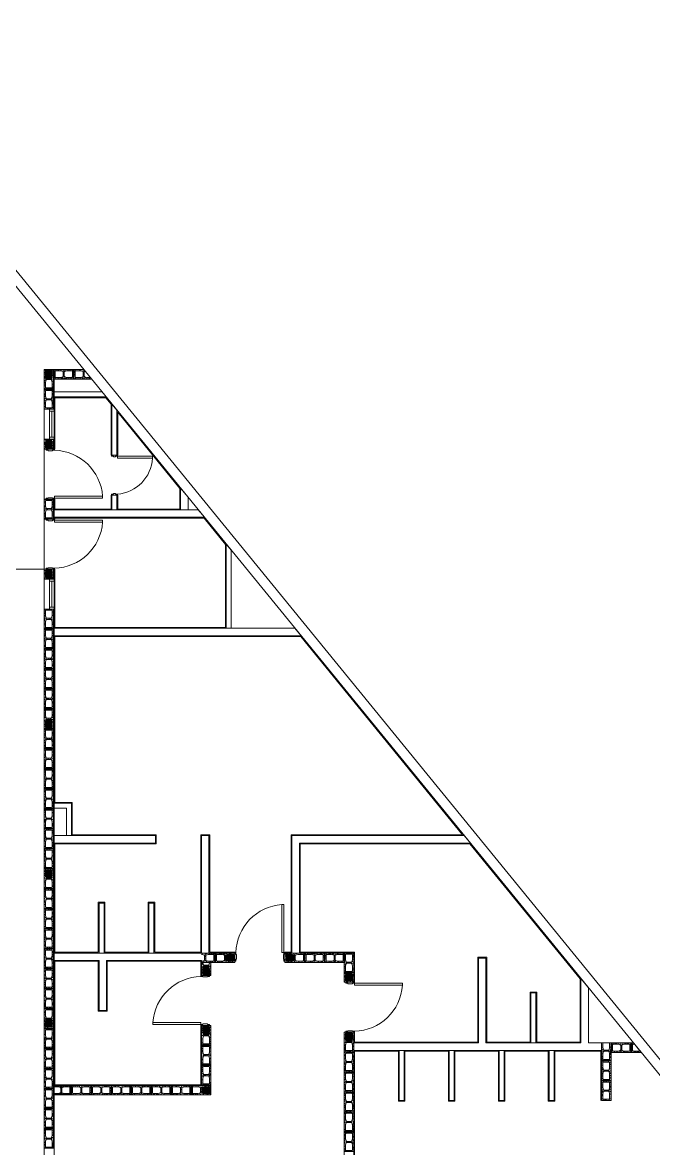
# Model space of a CAD drawing. Header units: millimetres. Extents: x 64 to 283, y 16 to 153.
# Drawn here: x 257.97 to 270.6, y 120.6 to 143.14 of the extents above; entities that cross this region are included whole.
import ezdxf

# ---------------------------------------------------------------- set-up
doc = ezdxf.new("R2010")
doc.units = ezdxf.units.MM
doc.linetypes.add('CONTIN', pattern=[0])
for name, color, linetype, lineweight in [('__VIGA_DE_FUNDACION', 3, 'CONTIN', 0), ('A-CARPINTERIAS', 252, 'Continuous', 0), ('HATCH_1', 253, 'Continuous', 0), ('MAMP_BLOQUE_HORMIGON_BLOQU', 67, 'Continuous', 0), ('MAMP_CERAMICA_VISTA', 60, 'Continuous', 0), ('MURO', 3, 'Continuous', 0), ('MURO_VISTA', 252, 'Continuous', 0), ('MUROS', 3, 'Continuous', 0)]:
    doc.layers.add(name, color=color, linetype=linetype, lineweight=lineweight)

# ---------------------------------------------------------------- blocks, each defined once
blk = doc.blocks.new('A$C2D8E3321')
at = {"layer": 'MAMP_BLOQUE_HORMIGON_BLOQU', "linetype": 'Continuous'}
h = blk.add_hatch(dxfattribs=at)
h.set_pattern_fill('AR-CONC', color=253, scale=0.2, style=0)
h.set_pattern_definition([(50, (-279883.144, 27804.65), (36.4369338, -3.187817), [3.81, -41.91]), (355, (-279883.144, 27804.65), (-7.0486843, 38.211369), [3.048, -33.528117]), (100.451445, (-279880.108, 27804.384), (29.3882494, 35.0235504), [3.238002, -35.618049]), (46.1842, (-279883.144, 27814.81), (54.215808, -8.4084656), [5.715, -62.865]), (96.635558, (-279878.626, 27814.11), (47.480827, 49.485225), [4.857005, -53.427122]), (351.184151, (-279883.144, 27814.81), (47.480827, 49.485225), [4.571993, -50.291946]), (21, (-279878.064, 27812.27), (30.3228783, -20.4530396), [3.81, -41.91]), (326, (-279878.064, 27812.27), (12.3604057, 36.837593), [3.048, -33.528]), (71.451445, (-279875.537, 27810.566), (42.683284, 16.3845538), [3.238002, -35.6179875]), (37.5, (-279883.144, 27804.65), (0.61772065, 16.9110078), [0, -33.1216, 0, -34.036, 0, -33.655]), (7.5, (-279883.144, 27804.65), (13.3639325, 20.036115), [0, -19.4056, 0, -32.3596, 0, -12.827]), (327.5, (-279894.472, 27804.65), (27.11811903, -1.1457488), [0, -12.7, 0, -39.624, 0, -52.578]), (317.5, (-279899.552, 27804.65), (29.6258363, 5.0852982), [0, -16.51, 0, -26.3144, 0, -37.338])])
h.paths.add_polyline_path([(0, 190), (0, 0), (390, 0), (390, 190)])
h.paths.add_polyline_path([(214, 150), (256, 163), (356, 163, -0.414214), (368, 151), (368, 39, -0.414214), (356, 27), (256, 27), (214, 39, -0.315202), (206, 51), (206, 139, -0.315202)], flags=16)
h.paths.add_polyline_path([(184, 139), (184, 51, -0.315202), (176, 39), (134, 27), (34, 27, -0.414214), (22, 39), (22, 151, -0.414214), (34, 163), (134, 163), (176, 150, -0.315202)], flags=16)
for p, q in [((390, 190), (0, 190)), ((0, 190), (0, 0)), ((22, 151), (22, 39)), ((34, 163), (134, 163)), ((34, 27), (134, 27)), ((176, 150), (134, 163)), ((176, 39), (134, 27)), ((184, 139), (184, 51)), ((206, 139), (206, 51)), ((214, 150), (256, 163)), ((214, 39), (256, 27)), ((356, 163), (256, 163)), ((356, 27), (256, 27)), ((368, 151), (368, 39)), ((390, 190), (390, 0)), ((390, 0), (0, 0))]:
    blk.add_line(p, q)
for centre, start, end in [((34, 151), 90, 180), ((34, 39), 180, 270), ((172, 139), 0, 69.9797), ((172, 51), 290.0203, 0), ((218, 139), 110.0203, 180), ((218, 51), 180, 249.9797), ((356, 151), 0, 90), ((356, 39), 270, 0)]:
    blk.add_arc(centre, 12, start, end)
blk = doc.blocks.new('VANO_1_00')
at = {"layer": 'A-CARPINTERIAS', "color": 2, "elevation": 1.747012}
for points in [[(1047898.651086, 654655.944493), (1047858.651086, 654655.944493), (1047858.651086, 655616.467644), (1047898.651086, 655616.467644), (1047898.651086, 654655.944493)], [(1046918.649457, 654645.942824), (1046918.649457, 654655.942824), (1046938.649457, 654655.942824), (1046938.649457, 654615.942824), (1046948.649457, 654615.942824), (1046948.65, 654525.93421), (1046938.65, 654525.93421), (1046938.65, 654485.934209), (1046918.65, 654485.934209), (1046918.65, 654495.934209)], [(1047918.650543, 654645.944493), (1047918.650543, 654655.944493), (1047898.650543, 654655.944493), (1047898.650543, 654615.944493), (1047888.650543, 654615.944493), (1047888.65, 654525.935879), (1047898.65, 654525.935879), (1047898.65, 654485.935879), (1047918.65, 654485.935879), (1047918.65, 654495.935879)]]:
    blk.add_lwpolyline(points, dxfattribs=at)
at = {"layer": 'A-CARPINTERIAS'}
blk.add_arc((1047924.782823, 654632.269475, 1.747012), 986.417479, 93.844126, 178.624808, dxfattribs=at)

msp = doc.modelspace()

# ---------------------------------------------------------------- hatches: boundary and pattern name
at = {"layer": 'HATCH_1', "linetype": 'Continuous'}
h = msp.add_hatch(dxfattribs=at)
h.set_pattern_fill('LINE', color=40, scale=0.1, angle=225)
h.set_pattern_definition([(225, (270.647615, 57.729152), (0.0088388348, -0.0088388348), [])])
h.paths.add_polyline_path([(258.453, 136.013, -0.346235), (258.441, 136.023), (258.429, 136.063), (258.429, 136.163, -0.414214), (258.441, 136.175), (258.553, 136.175, -0.414214), (258.565, 136.163), (258.565, 136.063), (258.552, 136.021, -0.315202), (258.541, 136.013)])
h = msp.add_hatch(dxfattribs=at)
h.set_pattern_fill('LINE', color=40, scale=0.1, angle=45)
h.set_pattern_definition([(45, (246.347207, 213.06843), (-0.0088388348, 0.0088388348), [])])
h.paths.add_polyline_path([(258.542, 134.784, -0.346235), (258.553, 134.775), (258.566, 134.734), (258.566, 134.634, -0.414214), (258.554, 134.622), (258.442, 134.622, -0.414214), (258.43, 134.634), (258.43, 134.734), (258.443, 134.776, -0.315202), (258.454, 134.784)])
h = msp.add_hatch(dxfattribs=at)
h.set_pattern_fill('LINE', color=40, scale=0.1, angle=45)
h.set_pattern_definition([(45, (246.347205, 210.47094), (-0.0088388348, 0.0088388348), [])])
h.paths.add_polyline_path([(258.542, 132.187, -0.346235), (258.553, 132.177), (258.566, 132.137), (258.566, 132.037, -0.414214), (258.554, 132.025), (258.442, 132.025, -0.414214), (258.43, 132.037), (258.43, 132.137), (258.443, 132.179, -0.315202), (258.454, 132.187)])
h = msp.add_hatch(dxfattribs=at)
h.set_pattern_fill('LINE', color=40, scale=0.1, angle=225)
h.set_pattern_definition([(225, (270.647571, 50.929242), (0.0088388348, -0.0088388348), [])])
h.paths.add_polyline_path([(258.453, 129.192, 0.346235), (258.441, 129.182), (258.429, 129.142), (258.429, 129.042, 0.414214), (258.441, 129.03), (258.553, 129.03, 0.414214), (258.565, 129.042), (258.565, 129.142), (258.552, 129.184, 0.315202), (258.541, 129.192)])
h = msp.add_hatch(dxfattribs=at)
h.set_pattern_fill('LINE', color=40, scale=0.1, angle=225)
h.set_pattern_definition([(225, (270.647615, 47.729242), (0.0088388348, -0.0088388348), [])])
h.paths.add_polyline_path([(258.453, 126.014, -0.346235), (258.441, 126.023), (258.429, 126.064), (258.429, 126.164, -0.414214), (258.441, 126.176), (258.553, 126.176, -0.414214), (258.565, 126.164), (258.565, 126.064), (258.552, 126.021, -0.315202), (258.541, 126.014)])
h = msp.add_hatch(dxfattribs=at)
h.set_pattern_fill('LINE', color=40, scale=0.1, angle=315)
h.set_pattern_definition([(315, (340.299052, 136.572449), (0.0088388348, 0.0088388348), [])])
h.paths.add_polyline_path([(262.037, 124.378, 0.346235), (262.046, 124.366), (262.087, 124.354), (262.187, 124.354, 0.414214), (262.199, 124.366), (262.199, 124.478, 0.414214), (262.187, 124.49), (262.087, 124.49), (262.045, 124.477, 0.315202), (262.037, 124.466)])
h = msp.add_hatch(dxfattribs=at)
h.set_pattern_fill('LINE', color=40, scale=0.1, angle=315)
h.set_pattern_definition([(315, (341.691852, 136.571101), (0.0088388348, 0.0088388348), [])])
h.paths.add_polyline_path([(263.408, 124.377, -0.346235), (263.398, 124.365), (263.358, 124.353), (263.258, 124.353, -0.414214), (263.246, 124.365), (263.246, 124.477, -0.414214), (263.258, 124.489), (263.358, 124.489), (263.4, 124.476, -0.315202), (263.408, 124.465)])
h = msp.add_hatch(dxfattribs=at)
h.set_pattern_fill('LINE', color=40, scale=0.1, angle=45)
h.set_pattern_definition([(45, (249.497268, 202.534196), (-0.0088388348, 0.0088388348), [])])
h.paths.add_polyline_path([(261.692, 124.25, -0.346235), (261.703, 124.241), (261.716, 124.2), (261.716, 124.1, -0.414214), (261.704, 124.088), (261.592, 124.088, -0.414214), (261.58, 124.1), (261.58, 124.2), (261.593, 124.242, -0.315202), (261.604, 124.25)])
h = msp.add_hatch(dxfattribs=at)
h.set_pattern_fill('LINE', color=40, scale=0.1, angle=45)
h.set_pattern_definition([(45, (252.355564, 202.404231), (-0.0088388348, 0.0088388348), [])])
h.paths.add_polyline_path([(264.55, 124.12, -0.346235), (264.562, 124.111), (264.574, 124.07), (264.574, 123.97, -0.414214), (264.562, 123.958), (264.45, 123.958, -0.414214), (264.438, 123.97), (264.438, 124.07), (264.451, 124.112, -0.315202), (264.462, 124.12)])
h = msp.add_hatch(dxfattribs=at)
h.set_pattern_fill('LINE', color=40, scale=0.1, angle=225)
h.set_pattern_definition([(225, (270.647571, 44.929242), (0.0088388348, -0.0088388348), [])])
h.paths.add_polyline_path([(258.453, 123.192, 0.346235), (258.441, 123.182), (258.429, 123.142), (258.429, 123.042, 0.414214), (258.441, 123.03), (258.553, 123.03, 0.414214), (258.565, 123.042), (258.565, 123.142), (258.552, 123.184, 0.315202), (258.541, 123.192)])
h = msp.add_hatch(dxfattribs=at)
h.set_pattern_fill('LINE', color=40, scale=0.1, angle=225)
h.set_pattern_definition([(225, (273.79901, 44.597503), (0.0088388348, -0.0088388348), [])])
h.paths.add_polyline_path([(261.604, 122.882, -0.346235), (261.593, 122.891), (261.58, 122.932), (261.58, 123.032, -0.414214), (261.592, 123.044), (261.704, 123.044, -0.414214), (261.716, 123.032), (261.716, 122.932), (261.704, 122.89, -0.315202), (261.692, 122.882)])
h = msp.add_hatch(dxfattribs=at)
h.set_pattern_fill('LINE', color=40, scale=0.1, angle=45)
h.set_pattern_definition([(45, (252.355564, 202.408814), (-0.0088388348, 0.0088388348), [])])
h.paths.add_polyline_path([(264.55, 122.746, 0.346235), (264.562, 122.756), (264.574, 122.796), (264.574, 122.896, 0.414214), (264.562, 122.908), (264.45, 122.908, 0.414214), (264.438, 122.896), (264.438, 122.796), (264.451, 122.754, 0.315202), (264.462, 122.746)])
h = msp.add_hatch(dxfattribs=at)
h.set_pattern_fill('LINE', color=40, scale=0.1, angle=315)
h.set_pattern_definition([(315, (339.820785, 133.92242), (0.0088388348, 0.0088388348), [])])
h.paths.add_polyline_path([(261.558, 121.728, 0.346235), (261.568, 121.716), (261.608, 121.704), (261.708, 121.704, 0.414214), (261.72, 121.716), (261.72, 121.828, 0.414214), (261.708, 121.84), (261.608, 121.84), (261.566, 121.827, 0.315202), (261.558, 121.816)])
at = {"layer": 'MAMP_BLOQUE_HORMIGON_BLOQU', "linetype": 'Continuous'}
h = msp.add_hatch(dxfattribs=at)
h.set_pattern_fill('AR-CONC', color=253, scale=0.0002, angle=270, style=0)
h.set_pattern_definition([(320, (286.207028, 411.48323), (-0.003187817, -0.0364369338), [0.00381, -0.04191]), (265, (286.20703, 411.48323), (0.038211369, 0.0070486843), [0.003048, -0.033528117]), (10.451445, (286.206763, 411.480193), (0.0350235504, -0.0293882494), [0.003238002, -0.035618049]), (316.1842, (286.21719, 411.48323), (-0.0084084656, -0.054215808), [0.005715, -0.062865]), (6.635558, (286.21649, 411.47871), (0.049485225, -0.047480827), [0.004857005, -0.053427122]), (261.184151, (286.21719, 411.48323), (0.049485225, -0.047480827), [0.004571993, -0.050291946]), (291, (286.214648, 411.47815), (-0.0204530396, -0.0303228783), [0.00381, -0.04191]), (236, (286.21465, 411.47815), (0.036837593, -0.0123604057), [0.003048, -0.033528]), (341.451445, (286.212944, 411.475622), (0.016384554, -0.042683284), [0.003238002, -0.0356179875]), (307.5, (286.207028, 411.483229), (0.0169110078, -0.00061772065), [0, -0.0331216, 0, -0.034036, 0, -0.033655]), (277.5, (286.207028, 411.48323), (0.020036115, -0.0133639325), [0, -0.0194056, 0, -0.0323596, 0, -0.012827]), (237.5, (286.207028, 411.494558), (-0.0011457488, -0.02711811903), [0, -0.0127, 0, -0.039624, 0, -0.052578]), (227.5, (286.207028, 411.499638), (0.0050852982, -0.0296258363), [0, -0.01651, 0, -0.0263144, 0, -0.037338])])
h.paths.add_polyline_path([(258.541, 134.784), (258.453, 134.784, 0.315202), (258.442, 134.776), (258.429, 134.734), (258.429, 134.634, 0.414214), (258.441, 134.622), (258.553, 134.622, 0.414214), (258.565, 134.634), (258.565, 134.734), (258.553, 134.775, 0.346235)], flags=16)
h.paths.add_polyline_path([(258.402, 134.795), (258.592, 134.795), (258.592, 134.6), (258.402, 134.6)])
h = msp.add_hatch(dxfattribs=at)
h.set_pattern_fill('AR-CONC', color=253, scale=0.0002, angle=270, style=0)
h.set_pattern_definition([(320, (286.207026, 408.88574), (-0.003187817, -0.0364369338), [0.00381, -0.04191]), (265, (286.207026, 408.88574), (0.038211369, 0.0070486843), [0.003048, -0.033528117]), (10.451445, (286.20676, 408.882703), (0.0350235504, -0.0293882494), [0.003238002, -0.035618049]), (316.1842, (286.217186, 408.88574), (-0.0084084656, -0.054215808), [0.005715, -0.062865]), (6.635558, (286.216485, 408.88122), (0.049485225, -0.047480827), [0.004857005, -0.053427122]), (261.184151, (286.217186, 408.88574), (0.049485225, -0.047480827), [0.004571993, -0.050291946]), (291, (286.214646, 408.88066), (-0.0204530396, -0.0303228783), [0.00381, -0.04191]), (236, (286.214646, 408.88066), (0.036837593, -0.0123604057), [0.003048, -0.033528]), (341.451445, (286.21294, 408.878133), (0.016384554, -0.042683284), [0.003238002, -0.0356179875]), (307.5, (286.207026, 408.88574), (0.0169110078, -0.00061772065), [0, -0.0331216, 0, -0.034036, 0, -0.033655]), (277.5, (286.207026, 408.88574), (0.020036115, -0.0133639325), [0, -0.0194056, 0, -0.0323596, 0, -0.012827]), (237.5, (286.207026, 408.897068), (-0.0011457488, -0.02711811903), [0, -0.0127, 0, -0.039624, 0, -0.052578]), (227.5, (286.207026, 408.902148), (0.0050852982, -0.0296258363), [0, -0.01651, 0, -0.0263144, 0, -0.037338])])
h.paths.add_polyline_path([(258.541, 132.187), (258.453, 132.187, 0.315202), (258.442, 132.179), (258.429, 132.137), (258.429, 132.037, 0.414214), (258.441, 132.025), (258.553, 132.025, 0.414214), (258.565, 132.037), (258.565, 132.137), (258.553, 132.177, 0.346235)], flags=16)
h.paths.add_polyline_path([(258.402, 132.198), (258.592, 132.198), (258.592, 132.003), (258.402, 132.003)])
h = msp.add_hatch(dxfattribs=at)
h.set_pattern_fill('AR-CONC', color=253, scale=0.0002, angle=360, style=0)
h.set_pattern_definition([(50, (-17.989196, 152.130527), (0.0364369338, -0.003187817), [0.00381, -0.04191]), (355, (-17.989196, 152.130527), (-0.0070486843, 0.038211369), [0.003048, -0.033528117]), (100.451445, (-17.98616, 152.13026), (0.0293882494, 0.0350235504), [0.003238002, -0.035618049]), (46.1842, (-17.989196, 152.140687), (0.054215808, -0.0084084656), [0.005715, -0.062865]), (96.635558, (-17.98468, 152.139986), (0.047480827, 0.049485225), [0.004857005, -0.053427122]), (351.184151, (-17.989196, 152.140687), (0.047480827, 0.049485225), [0.004571993, -0.050291946]), (21, (-17.984116, 152.138147), (0.0303228783, -0.0204530396), [0.00381, -0.04191]), (326, (-17.984116, 152.138147), (0.0123604057, 0.036837593), [0.003048, -0.033528]), (71.451445, (-17.98159, 152.136442), (0.042683284, 0.0163845538), [0.003238002, -0.0356179875]), (37.5, (-17.989196, 152.130527), (0.00061772065, 0.0169110078), [0, -0.0331216, 0, -0.034036, 0, -0.033655]), (7.5, (-17.989196, 152.130527), (0.0133639325, 0.020036115), [0, -0.0194056, 0, -0.0323596, 0, -0.012827]), (327.5, (-18.000525, 152.130527), (0.02711811903, -0.0011457488), [0, -0.0127, 0, -0.039624, 0, -0.052578]), (317.5, (-18.005605, 152.130527), (0.0296258363, 0.0050852982), [0, -0.01651, 0, -0.0263144, 0, -0.037338])])
edge = h.paths.add_edge_path(flags=16)
edge.add_line((261.637, 124.464), (261.637, 124.376))
edge.add_arc((261.649, 124.376), 0.012, 180, 249.9797)
edge.add_line((261.645, 124.365), (261.687, 124.352))
edge.add_line((261.687, 124.352), (261.787, 124.352))
edge.add_arc((261.787, 124.364), 0.012, 270, 360)
edge.add_line((261.799, 124.364), (261.799, 124.476))
edge.add_arc((261.787, 124.476), 0.012, 0, 90)
edge.add_line((261.787, 124.488), (261.687, 124.488))
edge.add_line((261.687, 124.488), (261.645, 124.476))
edge.add_arc((261.649, 124.464), 0.012, 110.0203, 180)
h.paths.add_polyline_path([(261.552, 124.516), (261.552, 124.326), (261.821, 124.326), (261.821, 124.516)])
edge = h.paths.add_edge_path()
edge.add_line((261.552, 124.488), (261.552, 124.36))
edge.add_line((261.552, 124.36), (261.607, 124.365))
edge.add_arc((261.603, 124.376), 0.012, 290.0203, 360)
edge.add_line((261.615, 124.376), (261.615, 124.464))
edge.add_arc((261.603, 124.464), 0.012, 0, 69.9797)
edge.add_line((261.607, 124.476), (261.565, 124.488))
edge.add_line((261.565, 124.488), (261.552, 124.488))
h = msp.add_hatch(dxfattribs=at)
h.set_pattern_fill('AR-CONC', color=253, scale=0.0002, angle=270, style=0)
h.set_pattern_definition([(320, (289.35709, 403.875752), (-0.003187817, -0.0364369338), [0.00381, -0.04191]), (265, (289.35709, 403.87575), (0.038211369, 0.0070486843), [0.003048, -0.033528117]), (10.451445, (289.356823, 403.872715), (0.0350235504, -0.0293882494), [0.003238002, -0.035618049]), (316.1842, (289.36725, 403.87575), (-0.0084084656, -0.054215808), [0.005715, -0.062865]), (6.635558, (289.36655, 403.871234), (0.049485225, -0.047480827), [0.004857005, -0.053427122]), (261.184151, (289.36725, 403.87575), (0.049485225, -0.047480827), [0.004571993, -0.050291946]), (291, (289.36471, 403.870672), (-0.0204530396, -0.0303228783), [0.00381, -0.04191]), (236, (289.36471, 403.87067), (0.036837593, -0.0123604057), [0.003048, -0.033528]), (341.451445, (289.363005, 403.868145), (0.0163845538, -0.042683284), [0.003238002, -0.0356179875]), (307.5, (289.357089, 403.875752), (0.0169110078, -0.00061772065), [0, -0.0331216, 0, -0.034036, 0, -0.033655]), (277.5, (289.35709, 403.875752), (0.020036115, -0.0133639325), [0, -0.0194056, 0, -0.0323596, 0, -0.012827]), (237.5, (289.357089, 403.88708), (-0.0011457488, -0.02711811903), [0, -0.0127, 0, -0.039624, 0, -0.052578]), (227.5, (289.35709, 403.89216), (0.0050852982, -0.0296258363), [0, -0.01651, 0, -0.0263144, 0, -0.037338])])
edge = h.paths.add_edge_path(flags=16)
edge.add_line((261.691, 124.25), (261.603, 124.25))
edge.add_arc((261.603, 124.238), 0.012, 90, 159.9797)
edge.add_line((261.592, 124.242), (261.579, 124.2))
edge.add_line((261.579, 124.2), (261.579, 124.1))
edge.add_arc((261.591, 124.1), 0.012, 180, 270)
edge.add_line((261.591, 124.088), (261.703, 124.088))
edge.add_arc((261.703, 124.1), 0.012, 270, 360)
edge.add_line((261.715, 124.1), (261.715, 124.2))
edge.add_line((261.715, 124.2), (261.702, 124.242))
edge.add_arc((261.691, 124.238), 0.012, 20.0203, 90)
h.paths.add_polyline_path([(261.742, 124.334), (261.552, 124.334), (261.552, 124.066), (261.742, 124.066)])
edge = h.paths.add_edge_path()
edge.add_line((261.715, 124.334), (261.586, 124.334))
edge.add_line((261.586, 124.334), (261.592, 124.28))
edge.add_arc((261.603, 124.284), 0.012, 200.0203, 270)
edge.add_line((261.603, 124.272), (261.691, 124.272))
edge.add_arc((261.691, 124.284), 0.012, 270, 339.9797)
edge.add_line((261.702, 124.28), (261.715, 124.322))
edge.add_line((261.715, 124.322), (261.715, 124.334))
h = msp.add_hatch(dxfattribs=at)
h.set_pattern_fill('AR-CONC', color=253, scale=0.0002, angle=270, style=0)
h.set_pattern_definition([(320, (292.215385, 400.81903), (-0.003187817, -0.0364369338), [0.00381, -0.04191]), (265, (292.215385, 400.81903), (0.038211369, 0.0070486843), [0.003048, -0.033528117]), (10.451445, (292.21512, 400.815994), (0.0350235504, -0.0293882494), [0.003238002, -0.035618049]), (316.1842, (292.225545, 400.81903), (-0.0084084656, -0.054215808), [0.005715, -0.062865]), (6.635558, (292.224844, 400.81451), (0.049485225, -0.047480827), [0.004857005, -0.053427122]), (261.184151, (292.225545, 400.81903), (0.049485225, -0.047480827), [0.004571993, -0.050291946]), (291, (292.223005, 400.81395), (-0.0204530396, -0.0303228783), [0.00381, -0.04191]), (236, (292.223005, 400.81395), (0.036837593, -0.0123604057), [0.003048, -0.033528]), (341.451445, (292.2213, 400.811424), (0.016384554, -0.042683284), [0.003238002, -0.0356179875]), (307.5, (292.215385, 400.81903), (0.0169110078, -0.00061772065), [0, -0.0331216, 0, -0.034036, 0, -0.033655]), (277.5, (292.215385, 400.81903), (0.020036115, -0.0133639325), [0, -0.0194056, 0, -0.0323596, 0, -0.012827]), (237.5, (292.215385, 400.830359), (-0.0011457488, -0.02711811903), [0, -0.0127, 0, -0.039624, 0, -0.052578]), (227.5, (292.215385, 400.83544), (0.0050852982, -0.0296258363), [0, -0.01651, 0, -0.0263144, 0, -0.037338])])
h.paths.add_polyline_path([(264.549, 124.12), (264.461, 124.12, 0.315202), (264.45, 124.112), (264.437, 124.07), (264.437, 123.97, 0.414214), (264.449, 123.958), (264.561, 123.958, 0.414214), (264.573, 123.97), (264.573, 124.07), (264.561, 124.111, 0.346235)], flags=16)
h.paths.add_polyline_path([(264.411, 124.131), (264.601, 124.131), (264.601, 123.936), (264.411, 123.936)])
h = msp.add_hatch(dxfattribs=at)
h.set_pattern_fill('AR-CONC', color=253, scale=0.0002, angle=270, style=0)
h.set_pattern_definition([(320, (297.36539, 402.639038), (-0.003187817, -0.0364369338), [0.00381, -0.04191]), (265, (297.36539, 402.639038), (0.038211369, 0.0070486843), [0.003048, -0.033528117]), (10.451445, (297.365124, 402.636), (0.0350235504, -0.0293882494), [0.003238002, -0.035618049]), (316.1842, (297.37555, 402.639038), (-0.0084084656, -0.054215808), [0.005715, -0.062865]), (6.635558, (297.37485, 402.63452), (0.049485225, -0.047480827), [0.004857005, -0.053427122]), (261.184151, (297.37555, 402.63904), (0.049485225, -0.047480827), [0.004571993, -0.050291946]), (291, (297.37301, 402.633958), (-0.0204530396, -0.0303228783), [0.00381, -0.04191]), (236, (297.37301, 402.633958), (0.036837593, -0.0123604057), [0.003048, -0.033528]), (341.451445, (297.371305, 402.63143), (0.0163845538, -0.042683284), [0.003238002, -0.0356179875]), (307.5, (297.36539, 402.639038), (0.0169110078, -0.00061772065), [0, -0.0331216, 0, -0.034036, 0, -0.033655]), (277.5, (297.36539, 402.639038), (0.020036115, -0.0133639325), [0, -0.0194056, 0, -0.0323596, 0, -0.012827]), (237.5, (297.36539, 402.650366), (-0.0011457488, -0.02711811903), [0, -0.0127, 0, -0.039624, 0, -0.052578]), (227.5, (297.36539, 402.655446), (0.0050852982, -0.0296258363), [0, -0.01651, 0, -0.0263144, 0, -0.037338])])
h.paths.add_polyline_path([(269.711, 122.542), (269.723, 122.5), (269.723, 122.4, -0.414214), (269.711, 122.388), (269.599, 122.388, -0.414214), (269.587, 122.4), (269.587, 122.5), (269.6, 122.542, -0.315202), (269.611, 122.55), (269.699, 122.55, -0.315202)], flags=16)
h.paths.add_polyline_path([(269.751, 122.716), (269.561, 122.716), (269.561, 122.366), (269.751, 122.366)])
edge = h.paths.add_edge_path()
edge.add_line((269.723, 122.716), (269.587, 122.716))
edge.add_line((269.587, 122.716), (269.587, 122.622))
edge.add_line((269.587, 122.622), (269.6, 122.58))
edge.add_arc((269.611, 122.584), 0.012, 200.0203, 270)
edge.add_line((269.611, 122.572), (269.699, 122.572))
edge.add_arc((269.699, 122.584), 0.012, 270, 339.9797)
edge.add_line((269.711, 122.58), (269.723, 122.622))
edge.add_line((269.723, 122.622), (269.723, 122.716))
h = msp.add_hatch(dxfattribs=at)
h.set_pattern_fill('AR-CONC', color=253, scale=0.0002, angle=180, style=0)
h.set_pattern_definition([(230, (550.433885, 94.91127), (-0.0364369338, 0.003187817), [0.00381, -0.04191]), (175, (550.433885, 94.91127), (0.0070486843, -0.038211369), [0.003048, -0.033528117]), (280.451445, (550.43085, 94.911537), (-0.0293882494, -0.0350235504), [0.003238002, -0.035618049]), (226.1842, (550.433885, 94.90111), (-0.054215808, 0.0084084656), [0.005715, -0.062865]), (276.635558, (550.429367, 94.90181), (-0.047480827, -0.049485225), [0.004857005, -0.053427122]), (171.184151, (550.433885, 94.90111), (-0.047480827, -0.049485225), [0.004571993, -0.050291946]), (201, (550.428805, 94.90365), (-0.0303228783, 0.0204530396), [0.00381, -0.04191]), (146, (550.428805, 94.90365), (-0.0123604057, -0.036837593), [0.003048, -0.033528]), (251.451445, (550.426278, 94.905355), (-0.042683284, -0.0163845538), [0.003238002, -0.0356179875]), (217.5, (550.433885, 94.911271), (-0.00061772065, -0.0169110078), [0, -0.0331216, 0, -0.034036, 0, -0.033655]), (187.5, (550.433885, 94.91127), (-0.0133639325, -0.020036115), [0, -0.0194056, 0, -0.0323596, 0, -0.012827]), (147.5, (550.445213, 94.911271), (-0.02711811903, 0.0011457488), [0, -0.0127, 0, -0.039624, 0, -0.052578]), (137.5, (550.450293, 94.91127), (-0.0296258363, -0.0050852982), [0, -0.01651, 0, -0.0263144, 0, -0.037338])])
h.paths.add_polyline_path([(270.356, 122.526), (270.201, 122.716), (270.161, 122.716), (270.161, 122.526)])
edge = h.paths.add_edge_path()
edge.add_line((270.326, 122.563), (270.223, 122.689))
edge.add_line((270.223, 122.689), (270.195, 122.689))
edge.add_arc((270.195, 122.677), 0.012, 90, 180)
edge.add_line((270.183, 122.677), (270.183, 122.565))
edge.add_arc((270.195, 122.565), 0.012, 180, 270)
edge.add_line((270.195, 122.553), (270.295, 122.553))
edge.add_line((270.295, 122.553), (270.326, 122.563))
h = msp.add_hatch(dxfattribs=at)
h.set_pattern_fill('AR-CONC', color=253, scale=0.0002, angle=360, style=0)
h.set_pattern_definition([(50, (-20.867463, 149.4805), (0.0364369338, -0.003187817), [0.00381, -0.04191]), (355, (-20.867463, 149.4805), (-0.0070486843, 0.038211369), [0.003048, -0.033528117]), (100.451445, (-20.864427, 149.480234), (0.0293882494, 0.0350235504), [0.003238002, -0.035618049]), (46.1842, (-20.867463, 149.49066), (0.054215808, -0.0084084656), [0.005715, -0.062865]), (96.635558, (-20.862945, 149.48996), (0.047480827, 0.049485225), [0.004857005, -0.053427122]), (351.184151, (-20.867463, 149.49066), (0.047480827, 0.049485225), [0.004571993, -0.050291946]), (21, (-20.862383, 149.48812), (0.0303228783, -0.0204530396), [0.00381, -0.04191]), (326, (-20.862383, 149.48812), (0.0123604057, 0.036837593), [0.003048, -0.033528]), (71.451445, (-20.859856, 149.486415), (0.042683284, 0.0163845538), [0.003238002, -0.0356179875]), (37.5, (-20.867463, 149.480499), (0.00061772065, 0.0169110078), [0, -0.0331216, 0, -0.034036, 0, -0.033655]), (7.5, (-20.867463, 149.4805), (0.0133639325, 0.020036115), [0, -0.0194056, 0, -0.0323596, 0, -0.012827]), (327.5, (-20.878791, 149.4805), (0.02711811903, -0.0011457488), [0, -0.0127, 0, -0.039624, 0, -0.052578]), (317.5, (-20.883871, 149.4805), (0.0296258363, 0.0050852982), [0, -0.01651, 0, -0.0263144, 0, -0.037338])])
edge = h.paths.add_edge_path(flags=16)
edge.add_line((258.758, 121.814), (258.758, 121.726))
edge.add_arc((258.77, 121.726), 0.012, 180, 249.9797)
edge.add_line((258.766, 121.715), (258.808, 121.702))
edge.add_line((258.808, 121.702), (258.908, 121.702))
edge.add_arc((258.908, 121.714), 0.012, 270, 360)
edge.add_line((258.92, 121.714), (258.92, 121.826))
edge.add_arc((258.908, 121.826), 0.012, 0, 90)
edge.add_line((258.908, 121.838), (258.808, 121.838))
edge.add_line((258.808, 121.838), (258.766, 121.826))
edge.add_arc((258.77, 121.814), 0.012, 110.0203, 180)
edge = h.paths.add_edge_path()
edge.add_line((258.602, 121.838), (258.602, 121.702))
edge.add_line((258.602, 121.702), (258.729, 121.715))
edge.add_arc((258.724, 121.726), 0.012, 290.0203, 360)
edge.add_line((258.736, 121.726), (258.736, 121.814))
edge.add_arc((258.724, 121.814), 0.012, 0, 69.9797)
edge.add_line((258.729, 121.826), (258.686, 121.838))
edge.add_line((258.686, 121.838), (258.602, 121.838))
h.paths.add_polyline_path([(258.602, 121.866), (258.602, 121.838), (258.602, 121.676), (258.942, 121.676), (258.942, 121.866)])
at = {"layer": 'MURO_VISTA', "linetype": 'Continuous'}
h = msp.add_hatch(dxfattribs=at)
h.set_pattern_fill('AR-CONC', color=256, scale=0.0002, angle=360, style=0)
h.set_pattern_definition([(50, (-20.88257, 163.812147), (0.0364369338, -0.003187817), [0.00381, -0.04191]), (355, (-20.88257, 163.812147), (-0.0070486843, 0.038211369), [0.003048, -0.033528117]), (100.451445, (-20.879533, 163.811882), (0.0293882494, 0.0350235504), [0.003238002, -0.035618049]), (46.1842, (-20.88257, 163.822307), (0.054215808, -0.0084084656), [0.005715, -0.062865]), (96.635558, (-20.87805, 163.821607), (0.047480827, 0.049485225), [0.004857005, -0.053427122]), (351.184151, (-20.88257, 163.82231), (0.047480827, 0.049485225), [0.004571993, -0.050291946]), (21, (-20.87749, 163.819767), (0.0303228783, -0.0204530396), [0.00381, -0.04191]), (326, (-20.87749, 163.819767), (0.0123604057, 0.036837593), [0.003048, -0.033528]), (71.451445, (-20.874963, 163.818063), (0.042683284, 0.0163845538), [0.003238002, -0.0356179875]), (37.5, (-20.88257, 163.812147), (0.00061772065, 0.0169110078), [0, -0.0331216, 0, -0.034036, 0, -0.033655]), (7.5, (-20.88257, 163.812147), (0.0133639325, 0.020036115), [0, -0.0194056, 0, -0.0323596, 0, -0.012827]), (327.5, (-20.893898, 163.812147), (0.02711811903, -0.0011457488), [0, -0.0127, 0, -0.039624, 0, -0.052578]), (317.5, (-20.898978, 163.812147), (0.0296258363, 0.0050852982), [0, -0.01651, 0, -0.0263144, 0, -0.037338])])
h.paths.add_polyline_path([(259.185, 136.146), (259.185, 136.058, -0.315202), (259.177, 136.047), (259.135, 136.034), (259.035, 136.034, -0.414214), (259.023, 136.046), (259.023, 136.158, -0.414214), (259.035, 136.17), (259.135, 136.17), (259.177, 136.157, -0.315202)], flags=16)
h.paths.add_polyline_path([(259.349, 136.007), (259.193, 136.197), (259.001, 136.197), (259.001, 136.007)])
edge = h.paths.add_edge_path()
edge.add_line((259.327, 136.034), (259.224, 136.16))
edge.add_line((259.224, 136.16), (259.214, 136.157))
edge.add_arc((259.219, 136.146), 0.012, 110.0203, 180)
edge.add_line((259.207, 136.146), (259.207, 136.058))
edge.add_arc((259.219, 136.058), 0.012, 180, 249.9797)
edge.add_line((259.214, 136.047), (259.257, 136.034))
edge.add_line((259.257, 136.034), (259.327, 136.034))

# ---------------------------------------------------------------- linework, layer by layer
at = {"color": 10}
msp.add_line((258.602, 133.251, 1.066), (258.602, 133.371, 1.066), dxfattribs=at)
at = {"layer": '__VIGA_DE_FUNDACION'}
for p, q in [((282.505, 107.962, 1.064), (253.785, 143.138, 1.064)), ((282.227, 107.986, 1.064), (253.715, 142.908, 1.064))]:
    msp.add_line(p, q, dxfattribs=at)
at = {"layer": 'A-CARPINTERIAS'}
for p, q in [((258.557, 134.838, 1.066), (258.557, 135.358, 1.066)), ((258.602, 134.798, 1.066), (258.602, 135.398, 1.066)), ((258.557, 131.438, 1.066), (258.557, 131.958, 1.066)), ((258.602, 131.398, 1.066), (258.602, 131.998, 1.066))]:
    msp.add_line(p, q, dxfattribs=at)
at = {"layer": 'A-CARPINTERIAS', "elevation": 1.066}
for points in [[(258.602, 135.398), (258.602, 135.358), (258.512, 135.358), (258.512, 135.398)], [(258.602, 135.358), (258.602, 134.838), (258.512, 134.838), (258.512, 135.358)], [(258.602, 134.838), (258.602, 134.798), (258.512, 134.798), (258.512, 134.838)], [(258.602, 131.998), (258.602, 131.958), (258.512, 131.958), (258.512, 131.998)], [(258.602, 131.958), (258.602, 131.438), (258.512, 131.438), (258.512, 131.958)], [(258.602, 131.438), (258.602, 131.398), (258.512, 131.398), (258.512, 131.438)]]:
    msp.add_lwpolyline(points, close=True, dxfattribs=at)
at = {"layer": 'A-CARPINTERIAS', "color": 2, "elevation": 1.066}
for points in [[(259.761, 134.479), (259.751, 134.479), (259.751, 134.459), (259.791, 134.459), (259.791, 134.449), (259.831, 134.449), (259.831, 134.459), (259.871, 134.459), (259.871, 134.479), (259.861, 134.479)], [(259.871, 134.459), (259.871, 134.419), (260.57, 134.419), (260.57, 134.459), (259.871, 134.459)], [(259.761, 133.679), (259.751, 133.679), (259.751, 133.699), (259.791, 133.699), (259.791, 133.709), (259.831, 133.709), (259.831, 133.699), (259.871, 133.699), (259.871, 133.679), (259.861, 133.679)]]:
    msp.add_lwpolyline(points, dxfattribs=at)
at = {"layer": 'A-CARPINTERIAS'}
msp.add_arc((259.813, 134.456, 1.066), 0.759, 274.3942, 357.2454, dxfattribs=at)
at = {"layer": 'MAMP_BLOQUE_HORMIGON_BLOQU'}
for p, q in [((259.193, 136.197, -7.152), (259.001, 136.197, -7.152)), ((259.001, 136.197, -7.152), (259.001, 136.007, -7.152)), ((259.023, 136.158, -7.152), (259.023, 136.046, -7.152)), ((259.035, 136.17, -7.152), (259.135, 136.17, -7.152)), ((259.177, 136.157, -7.152), (259.135, 136.17, -7.152)), ((259.185, 136.146, -7.152), (259.185, 136.058, -7.152)), ((259.207, 136.146, -7.152), (259.207, 136.058, -7.152)), ((259.214, 136.157, -7.152), (259.224, 136.16, -7.152)), ((259.349, 136.007, -7.152), (259.001, 136.007, -7.152)), ((259.035, 136.034, -7.152), (259.135, 136.034, -7.152)), ((259.177, 136.047, -7.152), (259.135, 136.034, -7.152)), ((259.214, 136.047, -7.152), (259.257, 136.034, -7.152)), ((259.327, 136.034, -7.152), (259.257, 136.034, -7.152)), ((258.402, 134.795, 1.066), (258.402, 134.6, 1.066)), ((258.592, 134.795, 1.066), (258.402, 134.795, 1.066)), ((258.402, 134.795, 1.066), (258.402, 134.6, 1.066)), ((258.442, 134.776, 1.066), (258.429, 134.734, 1.066)), ((258.541, 134.784, 1.066), (258.453, 134.784, 1.066)), ((258.552, 134.776, 1.066), (258.565, 134.734, 1.066)), ((258.592, 134.795, 1.066), (258.592, 134.6, 1.066)), ((258.592, 134.6, 1.066), (258.592, 134.795, 1.066)), ((258.592, 134.6, 1.066), (258.402, 134.6, 1.066)), ((258.429, 134.634, 1.066), (258.429, 134.734, 1.066)), ((258.553, 134.622, 1.066), (258.441, 134.622, 1.066)), ((258.565, 134.634, 1.066), (258.565, 134.734, 1.066)), ((258.402, 132.198, 1.066), (258.402, 132.003, 1.066)), ((258.592, 132.198, 1.066), (258.402, 132.198, 1.066)), ((258.402, 132.198, 1.066), (258.402, 132.003, 1.066)), ((258.442, 132.179, 1.066), (258.429, 132.137, 1.066)), ((258.429, 132.037, 1.066), (258.429, 132.137, 1.066)), ((258.541, 132.187, 1.066), (258.453, 132.187, 1.066)), ((258.552, 132.179, 1.066), (258.565, 132.137, 1.066)), ((258.565, 132.037, 1.066), (258.565, 132.137, 1.066)), ((258.592, 132.198, 1.066), (258.592, 132.003, 1.066)), ((258.592, 132.003, 1.066), (258.592, 132.198, 1.066)), ((258.592, 132.003, 1.066), (258.402, 132.003, 1.066)), ((258.553, 132.025, 1.066), (258.441, 132.025, 1.066)), ((261.552, 124.516, 1.066), (261.821, 124.516, 1.066)), ((261.552, 124.488, 1.066), (261.565, 124.488, 1.066)), ((261.607, 124.476, 1.066), (261.565, 124.488, 1.066)), ((261.615, 124.464, 1.066), (261.615, 124.376, 1.066)), ((261.637, 124.464, 1.066), (261.637, 124.376, 1.066)), ((261.645, 124.476, 1.066), (261.687, 124.488, 1.066)), ((261.787, 124.488, 1.066), (261.687, 124.488, 1.066)), ((261.799, 124.476, 1.066), (261.799, 124.364, 1.066)), ((261.821, 124.516, 1.066), (261.821, 124.326, 1.066)), ((261.481, 124.352, 1.066), (261.565, 124.352, 1.066)), ((261.552, 124.334, 1.066), (261.552, 124.066, 1.066)), ((261.552, 124.325, 1.066), (261.821, 124.325, 1.066)), ((261.552, 124.261, 1.066), (261.552, 124.066, 1.066)), ((261.607, 124.365, 1.066), (261.565, 124.352, 1.066)), ((261.592, 124.28, 1.066), (261.579, 124.322, 1.066)), ((261.592, 124.242, 1.066), (261.579, 124.2, 1.066)), ((261.592, 124.242, 1.066), (261.579, 124.2, 1.066)), ((261.579, 124.1, 1.066), (261.579, 124.2, 1.066)), ((261.579, 124.1, 1.066), (261.579, 124.2, 1.066)), ((261.592, 124.28, 1.066), (261.587, 124.296, 1.066)), ((261.607, 124.365, 1.066), (261.591, 124.36, 1.066)), ((261.691, 124.272, 1.066), (261.603, 124.272, 1.066)), ((261.691, 124.25, 1.066), (261.603, 124.25, 1.066)), ((261.626, 124.326, 1.066), (261.821, 124.326, 1.066)), ((261.645, 124.365, 1.066), (261.687, 124.352, 1.066)), ((261.645, 124.365, 1.066), (261.687, 124.352, 1.066)), ((261.787, 124.352, 1.066), (261.687, 124.352, 1.066)), ((261.787, 124.352, 1.066), (261.687, 124.352, 1.066)), ((261.702, 124.28, 1.066), (261.715, 124.322, 1.066)), ((261.702, 124.242, 1.066), (261.715, 124.2, 1.066)), ((261.715, 124.334, 1.066), (261.715, 124.322, 1.066)), ((261.715, 124.1, 1.066), (261.715, 124.2, 1.066)), ((261.742, 124.334, 1.066), (261.742, 124.066, 1.066)), ((261.742, 124.066, 1.066), (261.552, 124.066, 1.066)), ((261.703, 124.088, 1.066), (261.591, 124.088, 1.066)), ((264.411, 124.131, 1.066), (264.411, 123.936, 1.066)), ((264.601, 124.131, 1.066), (264.411, 124.131, 1.066)), ((264.411, 124.131, 1.066), (264.411, 123.936, 1.066)), ((264.601, 123.936, 1.066), (264.411, 123.936, 1.066)), ((264.45, 124.112, 1.066), (264.437, 124.07, 1.066)), ((264.437, 123.97, 1.066), (264.437, 124.07, 1.066)), ((264.561, 123.958, 1.066), (264.449, 123.958, 1.066)), ((264.549, 124.12, 1.066), (264.461, 124.12, 1.066)), ((264.561, 124.112, 1.066), (264.573, 124.07, 1.066)), ((264.573, 123.97, 1.066), (264.573, 124.07, 1.066)), ((264.601, 124.131, 1.066), (264.601, 123.936, 1.066)), ((264.601, 123.936, 1.066), (264.601, 124.131, 1.066)), ((269.561, 122.366, 1.064), (269.561, 122.716, 1.064)), ((269.587, 122.716, 1.064), (269.587, 122.622, 1.064)), ((269.6, 122.58, 1.064), (269.587, 122.622, 1.064)), ((269.711, 122.58, 1.064), (269.723, 122.622, 1.064)), ((269.723, 122.716, 1.064), (269.723, 122.622, 1.064)), ((269.751, 122.366, 1.064), (269.751, 122.716, 1.064)), ((270.161, 122.716, 1.066), (270.201, 122.716, 1.066)), ((270.161, 122.526, 1.066), (270.161, 122.716, 1.066)), ((270.183, 122.565, 1.066), (270.183, 122.677, 1.066)), ((270.195, 122.689, 1.066), (270.223, 122.689, 1.066)), ((269.751, 122.366, 1.064), (269.561, 122.366, 1.064)), ((269.6, 122.542, 1.064), (269.587, 122.5, 1.064)), ((269.587, 122.4, 1.064), (269.587, 122.5, 1.064)), ((269.711, 122.388, 1.064), (269.599, 122.388, 1.064)), ((269.699, 122.572, 1.064), (269.611, 122.572, 1.064)), ((269.699, 122.55, 1.064), (269.611, 122.55, 1.064)), ((269.711, 122.542, 1.064), (269.723, 122.5, 1.064)), ((269.723, 122.4, 1.064), (269.723, 122.5, 1.064)), ((270.161, 122.526, 1.066), (270.356, 122.526, 1.066)), ((270.195, 122.553, 1.066), (270.295, 122.553, 1.066)), ((270.326, 122.563, 1.066), (270.295, 122.553, 1.066)), ((258.602, 121.866, 1.066), (258.942, 121.866, 1.066)), ((258.602, 121.838, 1.066), (258.686, 121.838, 1.066)), ((258.602, 121.702, 1.066), (258.686, 121.702, 1.066)), ((258.729, 121.826, 1.066), (258.686, 121.838, 1.066)), ((258.729, 121.715, 1.066), (258.686, 121.702, 1.066)), ((258.729, 121.715, 1.066), (258.713, 121.71, 1.066)), ((258.736, 121.814, 1.066), (258.736, 121.726, 1.066)), ((258.758, 121.814, 1.066), (258.758, 121.726, 1.066)), ((258.766, 121.826, 1.066), (258.808, 121.838, 1.066)), ((258.766, 121.715, 1.066), (258.808, 121.702, 1.066)), ((258.766, 121.715, 1.066), (258.808, 121.702, 1.066)), ((258.908, 121.838, 1.066), (258.808, 121.838, 1.066)), ((258.908, 121.702, 1.066), (258.808, 121.702, 1.066)), ((258.908, 121.702, 1.066), (258.808, 121.702, 1.066)), ((258.92, 121.826, 1.066), (258.92, 121.714, 1.066)), ((258.942, 121.866, 1.066), (258.942, 121.676, 1.066)), ((258.579, 121.675, 1.066), (258.942, 121.675, 1.066)), ((258.747, 121.676, 1.066), (258.942, 121.676, 1.066))]:
    msp.add_line(p, q, dxfattribs=at)
for centre, start, end in [((259.035, 136.158, -7.152), 90, 180), ((259.173, 136.146, -7.152), 0, 69.9797), ((259.219, 136.146, -7.152), 110.0203, 180), ((259.035, 136.046, -7.152), 180, 270), ((259.173, 136.058, -7.152), 290.0203, 0), ((259.219, 136.058, -7.152), 180, 249.9797), ((258.453, 134.772, 1.066), 90, 159.9797), ((258.453, 134.772, 1.066), 90, 159.9797), ((258.541, 134.772, 1.066), 20.0203, 90), ((258.441, 134.634, 1.066), 180, 270), ((258.553, 134.634, 1.066), 270, 0), ((258.453, 132.175, 1.066), 90, 159.9797), ((258.453, 132.175, 1.066), 90, 159.9797), ((258.541, 132.175, 1.066), 20.0203, 90), ((258.441, 132.037, 1.066), 180, 270), ((258.553, 132.037, 1.066), 270, 0), ((261.603, 124.464, 1.066), 0, 69.9797), ((261.649, 124.464, 1.066), 110.0203, 180), ((261.787, 124.476, 1.066), 0, 90), ((261.603, 124.284, 1.066), 200.0203, 270), ((261.603, 124.284, 1.066), 200.0203, 270), ((261.603, 124.238, 1.066), 90, 159.9797), ((261.603, 124.238, 1.066), 90, 159.9797), ((261.603, 124.376, 1.066), 290.0203, 0), ((261.603, 124.376, 1.066), 290.0203, 0), ((261.649, 124.376, 1.066), 180, 249.9797), ((261.649, 124.376, 1.066), 180, 249.9797), ((261.691, 124.284, 1.066), 270, 339.9797), ((261.691, 124.238, 1.066), 20.0203, 90), ((261.787, 124.364, 1.066), 270, 0), ((261.787, 124.364, 1.066), 270, 0), ((261.591, 124.1, 1.066), 180, 270), ((261.591, 124.1, 1.066), 180, 270), ((261.703, 124.1, 1.066), 270, 0), ((264.449, 123.97, 1.066), 180, 270), ((264.461, 124.108, 1.066), 90, 159.9797), ((264.461, 124.108, 1.066), 90, 159.9797), ((264.549, 124.108, 1.066), 20.0203, 90), ((264.561, 123.97, 1.066), 270, 0), ((270.195, 122.677, 1.066), 90, 180), ((269.599, 122.4, 1.064), 180, 270), ((269.611, 122.584, 1.064), 200.0203, 270), ((269.611, 122.538, 1.064), 90, 159.9797), ((269.699, 122.584, 1.064), 270, 339.9797), ((269.699, 122.538, 1.064), 20.0203, 90), ((269.711, 122.4, 1.064), 270, 0), ((270.195, 122.565, 1.066), 180, 270), ((258.724, 121.814, 1.066), 0, 69.9797), ((258.724, 121.726, 1.066), 290.0203, 0), ((258.724, 121.726, 1.066), 290.0203, 0), ((258.77, 121.814, 1.066), 110.0203, 180), ((258.77, 121.726, 1.066), 180, 249.9797), ((258.77, 121.726, 1.066), 180, 249.9797), ((258.908, 121.826, 1.066), 0, 90), ((258.908, 121.714, 1.066), 270, 0), ((258.908, 121.714, 1.066), 270, 0)]:
    msp.add_arc(centre, 0.012, start, end, dxfattribs=at)
at = {"layer": 'MAMP_CERAMICA_VISTA'}
for points, elevation in [([(258.617, 134.598), (258.617, 135.629), (259.638, 135.629), (259.746, 135.497), (259.746, 134.479)], 1.066), ([(259.876, 133.679), (259.876, 133.401), (261.119, 133.401), (261.119, 133.815), (259.876, 135.338), (259.876, 134.479)], 1.066), ([(259.746, 133.679), (259.746, 133.401), (258.617, 133.401), (258.617, 133.598)], 1.066), ([(261.134, 133.386), (261.134, 133.821), (261.134, 133.821)], 1.066), ([(258.617, 133.198), (258.617, 133.221), (261.605, 133.221), (262.035, 132.694), (262.035, 131.031), (258.617, 131.031), (258.617, 132.198)], 1.066), ([(259.866, 133.386), (261.134, 133.386)], 1.066), ([(262.221, 124.531), (261.717, 124.531), (261.717, 126.881), (261.537, 126.881), (261.537, 124.531), (260.617, 124.531), (260.617, 125.531), (260.487, 125.531), (260.487, 124.531), (259.617, 124.531), (259.617, 125.531), (259.487, 125.531), (259.487, 124.531), (258.617, 124.531), (258.617, 126.701), (260.647, 126.701), (260.647, 126.881), (258.967, 126.881), (258.967, 127.531), (258.617, 127.531), (258.617, 130.851), (263.539, 130.851), (266.781, 126.881), (263.349, 126.881), (263.349, 124.531), (263.224, 124.531)], 1.066), ([(264.616, 123.931), (264.616, 124.531), (263.529, 124.531), (263.529, 126.701), (266.928, 126.701), (269.133, 124), (269.133, 122.731), (268.263, 122.731), (268.263, 123.731), (268.133, 123.731), (268.133, 122.731), (267.263, 122.731), (267.263, 124.431), (267.083, 124.431), (267.083, 122.731), (264.616, 122.731), (264.616, 122.931)], 1.066), ([(261.537, 124.066), (261.537, 124.351), (259.667, 124.351), (259.667, 123.351), (259.487, 123.351), (259.487, 124.351), (258.617, 124.351), (258.617, 121.881), (261.537, 121.881), (261.537, 123.066)], 1.066), ([(264.616, 116.881), (264.616, 122.551), (265.496, 122.551), (265.496, 121.551), (265.626, 121.551), (265.626, 122.551), (266.496, 122.551), (266.496, 121.551), (266.626, 121.551), (266.626, 122.551), (267.496, 122.551), (267.496, 121.551), (267.626, 121.551), (267.626, 122.551), (268.496, 122.551), (268.496, 121.551), (268.626, 121.551), (268.626, 122.551), (269.546, 122.551), (269.546, 121.566)], 1.704)]:
    msp.add_lwpolyline(points, dxfattribs=dict(at, elevation=elevation))
at = {"layer": 'MURO'}
for p, q in [((258.402, 135.398, 1.066), (258.602, 135.398, 1.066)), ((258.402, 134.598, 1.066), (258.402, 134.798, 1.066)), ((258.402, 134.798, 1.066), (258.602, 134.798, 1.066)), ((263.514, 124.516, 1.066), (263.364, 124.516, 1.066))]:
    msp.add_line(p, q, dxfattribs=at)
for points, elevation in [([(259.357, 135.997), (258.602, 135.997), (258.602, 135.398), (258.402, 135.398), (258.402, 136.197), (259.193, 136.197)], 1.066), ([(259.563, 135.744), (258.602, 135.744), (258.602, 135.644), (259.645, 135.644)], 1.066), ([(259.861, 134.479), (259.761, 134.479), (259.761, 135.503), (259.861, 135.38), (259.861, 134.479)], 1.066), ([(261.489, 133.386), (261.612, 133.236), (258.602, 133.236), (258.602, 133.386), (261.489, 133.386)], 1.066), ([(262.15, 131.016), (262.05, 131.016), (262.05, 132.699), (262.15, 132.577), (262.15, 131.016)], 1.066), ([(263.547, 130.866), (258.602, 130.866), (258.602, 131.016), (263.424, 131.016), (263.547, 130.866)], 1.064), ([(258.852, 126.866), (258.952, 126.866), (258.952, 127.516), (258.602, 127.516), (258.602, 127.416), (258.852, 127.416), (258.852, 126.866)], 1.066), ([(262.221, 124.326), (261.742, 124.326), (261.742, 124.066), (261.552, 124.066), (261.552, 124.366), (259.652, 124.366), (259.652, 123.366), (259.502, 123.366), (259.502, 124.366), (258.602, 124.366), (258.602, 124.516), (259.452, 124.516), (261.552, 124.516), (261.552, 126.866), (261.702, 126.866), (261.702, 124.516), (262.221, 124.516), (262.221, 124.326)], 1.066), ([(266.935, 126.716), (263.514, 126.716), (263.514, 124.516), (264.601, 124.516), (264.601, 123.931), (264.411, 123.931), (264.411, 124.326), (263.224, 124.326), (263.224, 124.516), (263.364, 124.516), (263.364, 126.866), (266.813, 126.866), (266.935, 126.716)], 1.066), ([(264.601, 116.866), (264.601, 122.566), (269.561, 122.566), (269.561, 121.566), (269.751, 121.566), (269.751, 122.526), (270.356, 122.526), (270.201, 122.716), (269.298, 122.716), (269.298, 123.822), (269.148, 124.006), (269.148, 122.716), (267.248, 122.716), (267.248, 124.416), (267.098, 124.416), (267.098, 122.716), (264.601, 122.716), (264.601, 122.931), (264.411, 122.931), (264.411, 116.539)], 1.066), ([(261.552, 123.066), (261.742, 123.066), (261.742, 121.676), (258.602, 121.676), (258.602, 121.866), (261.552, 121.866), (261.552, 123.066)], 1.066)]:
    msp.add_lwpolyline(points, dxfattribs=dict(at, elevation=elevation))
for points, elevation in [([(258.402, 134.598), (258.402, 134.798), (258.602, 134.798), (258.602, 134.598)], 1.066), ([(259.861, 133.386), (259.861, 133.679), (259.761, 133.679), (259.761, 133.386)], 1.066), ([(261.284, 133.637), (261.284, 133.386), (261.134, 133.386), (261.134, 133.821)], 1.066), ([(258.602, 133.198), (258.602, 133.598), (258.402, 133.598), (258.402, 133.198)], 1.066), ([(258.602, 131.998), (258.602, 132.198), (258.402, 132.198), (258.402, 131.998)], 1.066), ([(258.402, 119.598), (258.402, 131.398), (258.602, 131.398), (258.602, 119.598)], 1.066), ([(260.632, 126.716), (260.632, 126.866), (258.602, 126.866), (258.602, 126.716)], 1.066), ([(259.602, 124.516), (259.602, 125.516), (259.502, 125.516), (259.502, 124.516)], 1.066), ([(260.602, 124.516), (260.602, 125.516), (260.502, 125.516), (260.502, 124.516)], 1.066), ([(268.248, 122.716), (268.248, 123.716), (268.148, 123.716), (268.148, 122.716)], 1.066), ([(265.611, 121.566), (265.611, 122.566), (265.511, 122.566), (265.511, 121.566)], -5.748), ([(266.611, 121.566), (266.611, 122.566), (266.511, 122.566), (266.511, 121.566)], -4.799), ([(267.511, 121.566), (267.511, 122.566), (267.611, 122.566), (267.611, 121.566)], -4.799), ([(268.511, 121.566), (268.511, 122.566), (268.611, 122.566), (268.611, 121.566)], 1.066)]:
    msp.add_lwpolyline(points, close=True, dxfattribs=dict(at, elevation=elevation))
at = {"layer": 'MURO_VISTA'}
for p, q in [((258.402, 134.798, 1.066), (258.402, 135.398, 1.066)), ((258.402, 134.598, 1.066), (258.402, 133.598, 1.066)), ((258.402, 133.198, 1.066), (258.402, 132.198, 1.066)), ((258.402, 132.198, 1.066), (254.252, 132.198, 1.066)), ((258.402, 131.398, 1.066), (258.402, 131.998, 1.066)), ((266.935, 126.716, 1.064), (269.198, 123.944, 1.066))]:
    msp.add_line(p, q, dxfattribs=at)
at = {"layer": 'MUROS'}
for p, q in [((263.682, 131.016, 1.066), (263.682, 131.016, 1.066)), ((263.805, 130.866, 1.066), (263.805, 130.866, 1.066))]:
    msp.add_line(p, q, dxfattribs=at)

# ---------------------------------------------------------------- block references
at = {"layer": 'A-CARPINTERIAS', "color": 2, "yscale": 0.001, "zscale": 0.001}
for p, xscale, rotation in [((-396.044, 1181.516, 1.064), 0.001, 270), ((916.198, 1170.985, 1.064), -0.001, 90), ((-390.04, -923.988, 1.064), -0.001, 270)]:
    msp.add_blockref('VANO_1_00', p, dxfattribs=dict(at, xscale=xscale, rotation=rotation))
at = {"layer": 'A-CARPINTERIAS', "color": 2, "xscale": 0.001, "yscale": 0.001, "zscale": 0.001}
msp.add_blockref('VANO_1_00', (-784.695, -530.13, 1.064), dxfattribs=at)
at = {"layer": 'MAMP_BLOQUE_HORMIGON_BLOQU', "color": 251, "xscale": 0.001, "yscale": 0.001, "zscale": 0.001}
for p in [(258.601, 136.007, -7.152), (261.831, 124.326, 1.066), (263.224, 124.326, 1.066), (263.624, 124.326, 0.427), (264.024, 124.326, 0.427), (258.952, 121.676, 1.066), (259.352, 121.676, 1.066), (259.752, 121.676, 1.066), (260.152, 121.676, 1.066), (260.552, 121.676, 1.066), (260.952, 121.676, 1.066), (261.352, 121.676, 1.066)]:
    msp.add_blockref('A$C2D8E3321', p, dxfattribs=at)
for p, rotation in [((258.402, 130.998, 1.066), 270), ((258.402, 130.598, 1.066), 270), ((258.402, 130.198, 1.066), 270), ((258.402, 129.798, 1.066), 270), ((258.402, 129.398, 1.066), 270), ((258.402, 128.998, 1.066), 270), ((258.402, 128.598, 1.066), 270), ((258.402, 128.198, 1.066), 270), ((258.402, 127.798, 1.066), 270), ((258.402, 127.398, 1.066), 270), ((258.402, 126.998, 1.066), 270), ((258.402, 126.598, 1.066), 270), ((258.402, 126.198, 1.066), 270), ((258.402, 125.798, 1.066), 270), ((258.402, 125.398, 1.066), 270), ((258.402, 124.998, 1.066), 270), ((258.402, 124.598, 1.066), 270), ((264.411, 124.516, 1.066), 270), ((258.402, 124.198, 1.066), 270), ((258.402, 123.798, 1.066), 270), ((258.402, 123.398, 1.066), 270), ((261.552, 123.066, 1.066), 270), ((258.402, 122.998, 1.066), 270), ((264.411, 122.931, 1.066), 270), ((258.402, 122.598, 1.066), 270), ((261.552, 122.666, 1.066), 270), ((270.151, 122.716, 1.066), 180), ((264.411, 122.531, 1.066), 270), ((269.561, 122.356, 1.064), 270), ((258.402, 122.198, 1.066), 270), ((261.552, 122.266, 1.066), 270), ((264.411, 122.131, 1.066), 270), ((269.561, 121.956, 1.064), 270), ((258.402, 121.798, 1.066), 270), ((264.411, 121.731, 1.066), 270), ((258.402, 121.398, 1.066), 270), ((264.411, 121.331, 1.066), 270), ((258.402, 120.998, 1.066), 270), ((264.411, 120.931, 1.066), 270)]:
    msp.add_blockref('A$C2D8E3321', p, dxfattribs=dict(at, rotation=rotation))
at = {"layer": 'MURO_VISTA', "yscale": 0.001, "zscale": 0.001, "rotation": 270}
for name, p, xscale in [('A$C2D8E3321', (258.402, 136.197, 1.066), 0.001), ('A$C2D8E3321', (258.402, 135.793, 1.066), 0.001), ('A$C2D8E3321', (258.402, 133.593, 1.066), 0.001), ('VANO_1_00', (-396.044, -914.721, 1.064), -0.001), ('A$C2D8E3321', (258.402, 131.398, 1.066), 0.001)]:
    msp.add_blockref(name, p, dxfattribs=dict(at, xscale=xscale))

doc.saveas('drawing.dxf')
